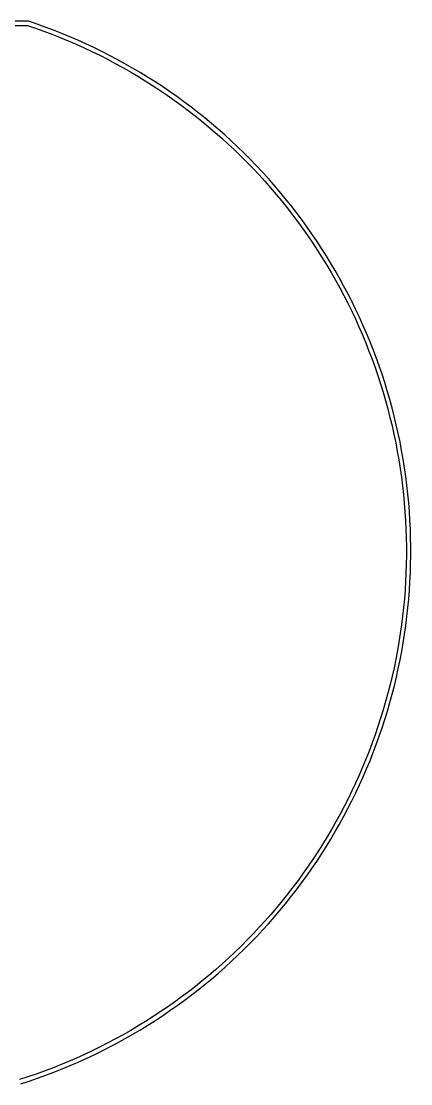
# Model space of a CAD drawing. Extents: x -25499 to 25499, y -25499 to 24195.
# Drawn here: x 7710 to 25499, y -24313 to 24195 of the extents above; entities that cross this region are included whole.
import ezdxf

# ---------------------------------------------------------------- set-up
doc = ezdxf.new("R2010")
doc.units = 0

msp = doc.modelspace()

# ---------------------------------------------------------------- linework, layer by layer
for points in [[(7691, -24313), (8072, -24189), (8451, -24059), (8828, -23923), (9203, -23781), (9575, -23634), (9945, -23481), (10313, -23321), (10678, -23157), (11041, -22986), (11401, -22810), (11758, -22628), (12112, -22440), (12463, -22247), (12811, -22049), (13155, -21845), (13497, -21635), (13835, -21420), (14170, -21200), (14501, -20975), (14829, -20745), (15153, -20509), (15474, -20269), (15790, -20023), (16103, -19772), (16411, -19517), (16716, -19257), (17017, -18992), (17313, -18722), (17605, -18448), (17893, -18169), (18176, -17886), (18455, -17598), (18729, -17306), (18998, -17009), (19263, -16709), (19523, -16404), (19779, -16095), (20029, -15782), (20275, -15466), (20515, -15145), (20750, -14821), (20981, -14493), (21206, -14162), (21426, -13827), (21640, -13489), (21850, -13147), (22053, -12802), (22252, -12454), (22445, -12103), (22632, -11749), (22814, -11392), (22990, -11032), (23161, -10669), (23325, -10304), (23484, -9936), (23638, -9566), (23785, -9194), (23927, -8819), (24062, -8442), (24192, -8063), (24315, -7682), (24433, -7299), (24545, -6914), (24650, -6527), (24750, -6139), (24843, -5750), (24931, -5359), (25012, -4966), (25087, -4573), (25155, -4178), (25218, -3782), (25274, -3386), (25324, -2988), (25368, -2590), (25406, -2191), (25437, -1792), (25462, -1392), (25481, -992), (25493, -591), (25499, -190), (25499, 210), (25493, 611), (25480, 1011), (25461, 1411), (25436, 1811), (25404, 2211), (25366, 2609), (25322, 3008), (25272, 3405), (25215, 3802), (25152, 4197), (25083, 4592), (25008, 4986), (24926, 5378), (24839, 5769), (24745, 6158), (24645, 6546), (24539, 6933), (24428, 7318), (24310, 7700), (24186, 8081), (24056, 8460), (23920, 8837), (23778, 9212), (23630, 9584), (23477, 9955), (23317, 10322), (23152, 10687), (22982, 11050), (22805, 11409), (22623, 11766), (22435, 12120), (22242, 12471), (22044, 12819), (21839, 13164), (21630, 13505), (21415, 13844), (21195, 14178), (20970, 14510), (20739, 14837), (20503, 15161), (20263, 15481), (20017, 15798), (19766, 16110), (19511, 16419), (19250, 16724), (18985, 17024), (18715, 17320), (18441, 17612), (18162, 17900), (17879, 18183), (17591, 18461), (17298, 18735), (17002, 19005), (16701, 19270), (16396, 19530), (16088, 19785), (15775, 20035), (15458, 20281), (15137, 20521), (14813, 20756), (14485, 20986), (14154, 21211), (13819, 21431), (13480, 21646), (13139, 21855), (12794, 22058), (12445, 22257), (12094, 22449), (11740, 22637), (11383, 22818), (11023, 22994), (10660, 23165), (10295, 23329), (9927, 23488), (9557, 23641), (9184, 23789), (8810, 23930), (8433, 24065), (8053, 24195), (-8053, 24195)], [(-7990, 24005), (7990, 24005), (8366, 23877), (8741, 23742), (9112, 23602), (9482, 23456), (9850, 23304), (10214, 23146), (10577, 22983), (10937, 22814), (11294, 22639), (11648, 22459), (11999, 22273), (12348, 22082), (12693, 21885), (13036, 21683), (13375, 21476), (13710, 21263), (14043, 21045), (14372, 20822), (14697, 20593), (15019, 20360), (15337, 20121), (15651, 19878), (15961, 19630), (16268, 19376), (16570, 19118), (16869, 18856), (17163, 18588), (17453, 18317), (17738, 18040), (18020, 17759), (18296, 17474), (18569, 17184), (18836, 16890), (19099, 16592), (19358, 16290), (19611, 15984), (19860, 15674), (20104, 15360), (20343, 15042), (20576, 14721), (20805, 14396), (21029, 14067), (21247, 13735), (21460, 13399), (21668, 13061), (21871, 12719), (22068, 12373), (22260, 12025), (22446, 11674), (22626, 11320), (22801, 10963), (22971, 10603), (23135, 10241), (23293, 9876), (23445, 9509), (23591, 9140), (23732, 8768), (23867, 8394), (23996, 8018), (24119, 7640), (24236, 7260), (24347, 6878), (24452, 6495), (24551, 6110), (24644, 5724), (24731, 5336), (24812, 4947), (24886, 4556), (24955, 4165), (25017, 3772), (25073, 3378), (25123, 2984), (25167, 2589), (25205, 2193), (25236, 1797), (25261, 1400), (25280, 1003), (25293, 606), (25299, 209), (25299, -189), (25293, -586), (25281, -984), (25262, -1381), (25237, -1778), (25206, -2174), (25169, -2570), (25126, -2965), (25076, -3359), (25020, -3753), (24958, -4145), (24890, -4537), (24816, -4927), (24735, -5317), (24648, -5705), (24556, -6091), (24457, -6476), (24352, -6860), (24242, -7241), (24125, -7621), (24002, -8000), (23873, -8376), (23739, -8750), (23598, -9122), (23452, -9491), (23300, -9858), (23142, -10223), (22979, -10586), (22810, -10945), (22635, -11302), (22455, -11657), (22269, -12008), (22077, -12356), (21881, -12702), (21678, -13044), (21471, -13383), (21258, -13719), (21040, -14051), (20816, -14380), (20588, -14705), (20354, -15027), (20116, -15345), (19872, -15659), (19624, -15969), (19370, -16275), (19112, -16578), (18849, -16876), (18582, -17170), (18310, -17460), (18033, -17745), (17752, -18026), (17467, -18303), (17177, -18575), (16883, -18843), (16585, -19106), (16283, -19364), (15977, -19617), (15666, -19866), (15352, -20110), (15034, -20348), (14713, -20582), (14388, -20811), (14059, -21034), (13727, -21252), (13391, -21465), (13052, -21673), (12710, -21876), (12365, -22073), (12017, -22264), (11665, -22450), (11311, -22631), (10954, -22806), (10595, -22975), (10232, -23139), (9867, -23296), (9500, -23449), (9131, -23595), (8759, -23735), (8385, -23870), (8009, -23999), (7631, -24122)]]:
    msp.add_lwpolyline(points)

doc.saveas('drawing.dxf')
